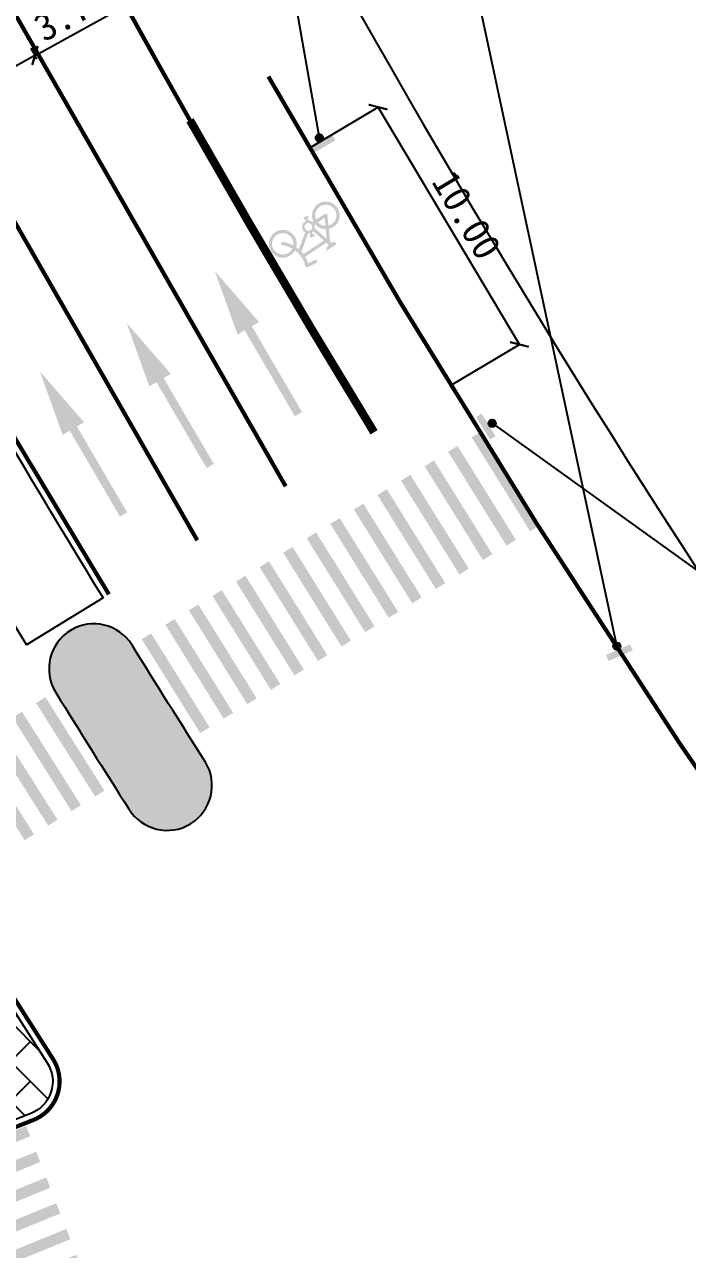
# Model space of a CAD drawing. Header units: millimetres. Extents: x 6299 to 195995, y 19522 to 226352.
# Drawn here: x 10243.74 to 10267.75, y 22416.53 to 22460.86 of the extents above; entities that cross this region are included whole.
import ezdxf

# ---------------------------------------------------------------- set-up
doc = ezdxf.new("R2010")
doc.units = ezdxf.units.MM
doc.linetypes.add('DASHDOT', pattern=[25.399999999999995, 12.7, -6.349999999999998, 0, -6.349999999999998])
doc.linetypes.add('JTSS01', pattern=[6, 2, -4])
for name, color, linetype in [('@-交通信号', 7, 'Continuous'), ('@-交通标志', 7, 'Continuous'), ('@-设计标注', 7, 'Continuous'), ('@-道路红线', 1, 'Continuous'), ('@-道路边线', 7, 'Continuous'), ('@-隔离岛', 3, 'Continuous'), ('@-隔离栏', 7, 'Continuous'), ('RD-中线', 1, 'DASHDOT'), ('交通标志', 7, 'Continuous')]:
    doc.layers.add(name, color=color, linetype=linetype)
doc.layers.add('@-道路标线', color=255, linetype='Continuous', lineweight=0)
doc.styles.add('--黑体', font='simhei.ttf')
doc.linetypes.add('FENCELINE1', pattern='A,6.349999999999998,-2.54,[133,ltypeshp.shx,S=2.54,R=0,X=-2.54,Y=0],-2.54,25.4', length=36.83)
doc.dimstyles.new('标志标注', dxfattribs={"dimtxt": 1, "dimasz": 0.5, "dimexe": 0, "dimexo": 0, "dimgap": 0.25, "dimtad": 1, "dimzin": 0, "dimdsep": 46, "dimtxsty": '--黑体', "dimblk": 'ARCHTICK', "dimcen": 0.09, "dimadec": 0, "dimazin": 0, "dimtfac": 1, "dimtix": 1, "dimtmove": 1, "dimatfit": 0, "dimfxl": 1, "dimtolj": 1, "dimtzin": 0, "dimarcsym": 0})

# ---------------------------------------------------------------- blocks, each defined once
blk = doc.blocks.new('*U1')
at = {"layer": '@-道路边线'}
h = blk.add_hatch(color=256, dxfattribs=at)
h.dxf.hatch_style = 1
h.paths.add_polyline_path([(0.2568675211793481, 4.02241179425151), (0.3165121215944333, 0.02285650377536733), (0.7164676506428495, 0.02882096381890603), (0.6568230502277643, 4.028376254295049)])
blk = doc.blocks.new('*U2')
at = {"layer": '@-道路标线', "color": 0, "linetype": 'ByBlock', "lineweight": -2, "transparency": 16777216, "rotation": 291.2738774972493}
for p in [(10239.96143875124, 22419.78153441119, 3.54891667e-08), (10240.32426516388, 22418.84967766561, 3.54891667e-08), (10240.68709157652, 22417.91782092002, 3.54891667e-08), (10241.04991798916, 22416.98596417444, 3.54891667e-08), (10241.4127444018, 22416.05410742885, 3.54891667e-08), (10241.77557081444, 22415.12225068327, 3.54891667e-08), (10242.13839722708, 22414.19039393768, 3.54891667e-08), (10242.50122363972, 22413.2585371921, 3.54891667e-08), (10242.86405005235, 22412.32668044651, 3.54891667e-08), (10243.22687646499, 22411.39482370093, 3.54891667e-08), (10243.58970287763, 22410.46296695535, 3.54891667e-08)]:
    blk.add_blockref('*U1', p, dxfattribs=at)
blk = doc.blocks.new('*U5')
at = {"layer": '@-道路边线'}
h = blk.add_hatch(color=256, dxfattribs=at)
h.dxf.hatch_style = 1
h.paths.add_polyline_path([(0.8445444810342022, -3.999214780758898), (0.812307190006391, 0.0006553117594236824), (0.4123201807533343, -0.002568417348151747), (0.4445574717811456, -4.002438509866474)])
blk = doc.blocks.new('*U6')
at = {"layer": '@-道路标线', "color": 0, "linetype": 'ByBlock', "lineweight": -2, "transparency": 16777216}
for p, rotation in [((10259.58182841497, 22445.70715544553, 3.54891667e-08), 31.43851589495767), ((10258.7286280484, 22445.1855721497, 3.54891667e-08), 31.43851589495767), ((10257.87542768183, 22444.66398885387, 3.54891667e-08), 31.43851589495767), ((10257.02222731527, 22444.14240555804, 3.54891667e-08), 31.43851589495767), ((10256.1690269487, 22443.62082226221, 3.54891667e-08), 31.43851589495191), ((10255.31582658213, 22443.09923896638, 3.54891667e-08), 31.43851589495191), ((10254.46262621557, 22442.57765567055, 3.54891667e-08), 31.43851589495191), ((10253.609425849, 22442.05607237471, 3.54891667e-08), 31.43851589495191), ((10252.75622548243, 22441.53448907888, 3.54891667e-08), 31.43851589495767), ((10251.90302511587, 22441.01290578305, 3.54891667e-08), 31.43851589495191), ((10251.0498247493, 22440.49132248722, 3.54891667e-08), 31.43851589495191), ((10250.19662438273, 22439.96973919139, 3.54891667e-08), 31.43851589495191), ((10249.34342401616, 22439.44815589556, 3.54891667e-08), 31.43851589495191), ((10248.4902236496, 22438.92657259973, 3.54891667e-08), 31.43851589495191), ((10247.63702328303, 22438.4049893039, 3.54891667e-08), 31.43851589495191)]:
    blk.add_blockref('*U5', p, dxfattribs=dict(at, rotation=rotation))
blk = doc.blocks.new('A$C4D5C2BD2')
at = {"layer": '@-交通信号', "linetype": 'ByBlock', "lineweight": -3}
h = blk.add_hatch(color=14, dxfattribs=at)
edge = h.paths.add_edge_path()
edge.add_line((0.981396496295929, 0.3103656233288348), (0.9047607928514481, 0.5335762156173587))
edge.add_line((0.9047607928514481, 0.5335762188769877), (0.000568583607673645, 0.2231366215273738))
edge.add_line((0.0005685761570930481, 0.2231366285122931), (0.07720427960157394, -7.396377623081207e-05))
edge.add_line((0.07720427960157394, -7.396703585982323e-05), (0.9813964888453484, 0.3103656303137541))
blk.add_hatch(color=14, dxfattribs=at).paths.add_polyline_path([(0.5572020175083134, 0.5146595514379442, 1), (0.2922885207311656, 0.5146595514379442, 1)])
at = {"layer": '@-交通信号', "color": 14}
blk.add_circle((0.4247452691197395, 0.5146595514379442, 363.6511633631799), 0.1324567483885739, dxfattribs=at)
blk = doc.blocks.new('A$C174B43BA')
at = {"layer": '交通标志', "linetype": 'ByBlock', "lineweight": -3}
for points in [[(0.6366147921982129, 0.3842561724922007, 1), (0.3717012954210651, 0.3842561724922007, 1)], [(0.955758185315062, -1.431443593e-06), (0.9610766889582008, 0.2359386311726439), (0.0053193263074718, 0.2574830817691236), (8.226643331e-07, 0.0215430191528867)]]:
    blk.add_hatch(color=14, dxfattribs=at).paths.add_polyline_path(points)
at = {"layer": '交通标志', "color": 14}
blk.add_circle((0.504158043809639, 0.3842561724922007), 0.1324567483885739, dxfattribs=at)
blk = doc.blocks.new('_ArchTick')
at = {"color": 0, "linetype": 'ByBlock', "const_width": 0.15}
blk.add_lwpolyline([(-0.5, -0.5), (0.5, 0.5)], dxfattribs=at)
blk = doc.blocks.new('*D30')
at = {"layer": '@-设计标注', "color": 0, "lineweight": -2, "ltscale": 1.5, "transparency": 16777216}
for p, q in [((10254.05384204395, 22456.39151576555), (10256.54322292921, 22457.87486481238)), ((10261.66207344305, 22449.28432528235), (10256.54322292921, 22457.87486481238)), ((10259.17269255778, 22447.80097623551), (10261.66207344305, 22449.28432528235))]:
    blk.add_line(p, q, dxfattribs=at)
at = {"layer": 'Defpoints', "color": 0, "ltscale": 1.5, "transparency": 16777216}
for p in [(10256.54322292921, 22457.87486481238), (10254.05384204395, 22456.39151576555, 3.54891667e-08), (10259.17269255778, 22447.80097623551, 3.54891667e-08)]:
    blk.add_point(p, dxfattribs=at)
at = {"layer": '@-设计标注', "color": 0, "lineweight": -2, "ltscale": 1.5, "transparency": 16777216, "xscale": 0.5, "yscale": 0.5, "zscale": 0.5}
for p, rotation in [((10256.54322292921, 22457.87486481238), 120.7894738371776), ((10261.66207344305, 22449.28432528235), 300.7894738371776)]:
    blk.add_blockref('_ArchTick', p, dxfattribs=dict(at, rotation=rotation))
at = {"layer": '@-设计标注', "color": 0, "ltscale": 1.5, "transparency": 16777216, "insert": (10259.75176479669, 22453.96638459462), "char_height": 1, "attachment_point": 5, "rotation": 300.7894738371776, "style": '--黑体'}
blk.add_mtext('\\A1;10.00', dxfattribs=at)
blk = doc.blocks.new('A$C3C3D2F93')
at = {"layer": '@-交通信号', "linetype": 'ByBlock', "lineweight": -3}
for points in [[(0.636612563422329, 0.3842590611756122, 1), (0.3716990666451812, 0.3842590611756122, 1)], [(0.9557559565391784, 1.4572398186e-06), (0.9610744601823172, 0.2359415198560555), (0.0053170975315879, 0.2574859704525352), (-1.4061115508e-06, 0.0215459078362983)]]:
    blk.add_hatch(color=14, dxfattribs=at).paths.add_polyline_path(points)
at = {"layer": '@-交通信号', "color": 14}
blk.add_circle((0.5041558150337551, 0.3842590611756122), 0.1324567483885739, dxfattribs=at)
blk = doc.blocks.new('*U49')
at = {"layer": '@-道路边线'}
h = blk.add_hatch(color=256, dxfattribs=at)
h.dxf.hatch_style = 1
h.paths.add_polyline_path([(0.8445444810342022, -3.999214780758898), (0.812307190006391, 0.0006553117594236824), (0.4123201807533343, -0.002568417348151747), (0.4445574717811456, -4.002438509866474)])
blk = doc.blocks.new('*U50')
at = {"layer": '@-道路标线', "color": 0, "linetype": 'ByBlock', "lineweight": -2, "transparency": 16777216, "rotation": 31.79996999081878}
for p in [(10243.81225732328, 22436.09214548, 3.54891667e-08), (10242.9623643543, 22435.56519012964, 3.54891667e-08), (10242.11247138531, 22435.03823477929, 3.54891667e-08), (10241.26257841633, 22434.51127942893, 3.54891667e-08), (10240.41268544734, 22433.98432407857, 3.54891667e-08), (10239.56279247836, 22433.45736872821, 3.54891667e-08), (10238.71289950937, 22432.93041337786, 3.54891667e-08)]:
    blk.add_blockref('*U49', p, dxfattribs=at)
blk = doc.blocks.new('*D55')
at = {"layer": '@-设计标注', "color": 0, "lineweight": -2, "ltscale": 1.5, "transparency": 16777216}
for p, q in [((10240.83732052307, 22457.93435315386), (10244.11986553644, 22459.74747152704)), ((10244.19492408655, 22459.61158240198), (10244.11986553644, 22459.74747152704)), ((10240.91237907318, 22457.79846402879), (10240.83732052307, 22457.93435315386))]:
    blk.add_line(p, q, dxfattribs=at)
at = {"layer": 'Defpoints', "color": 0, "ltscale": 1.5, "transparency": 16777216}
for p in [(10244.11986553644, 22459.74747152704), (10244.19492408655, 22459.61158240198, 3.54891667e-08), (10240.91237907318, 22457.79846402879, 3.54891667e-08)]:
    blk.add_point(p, dxfattribs=at)
at = {"layer": '@-设计标注', "color": 0, "lineweight": -2, "ltscale": 1.5, "transparency": 16777216, "xscale": 0.5, "yscale": 0.5, "zscale": 0.5}
for p, rotation in [((10244.11986553644, 22459.74747152704), 28.91412748577076), ((10240.83732052307, 22457.93435315386), 208.9141274857708)]:
    blk.add_blockref('_ArchTick', p, dxfattribs=dict(at, rotation=rotation))
at = {"layer": '@-设计标注', "color": 0, "ltscale": 1.5, "transparency": 16777216, "insert": (10242.11596935512, 22459.49742134313), "char_height": 1, "attachment_point": 5, "rotation": 28.914127485770763, "style": '--黑体'}
blk.add_mtext('\\A1;3.75', dxfattribs=at)
blk = doc.blocks.new('*D56')
at = {"layer": '@-设计标注', "color": 0, "lineweight": -2, "ltscale": 1.5, "transparency": 16777216}
for p, q in [((10247.25938206237, 22461.82006569766), (10247.41142479419, 22461.54405995652)), ((10244.12681976472, 22459.73467613865), (10247.41142479419, 22461.54405995652)), ((10243.9747770329, 22460.01068187978), (10244.12681976472, 22459.73467613865))]:
    blk.add_line(p, q, dxfattribs=at)
at = {"layer": 'Defpoints', "color": 0, "ltscale": 1.5, "transparency": 16777216}
for p in [(10247.25938206237, 22461.82006569766, 3.54891667e-08), (10247.41142479419, 22461.54405995652), (10243.9747770329, 22460.01068187978, 3.54891667e-08)]:
    blk.add_point(p, dxfattribs=at)
at = {"layer": '@-设计标注', "color": 0, "lineweight": -2, "ltscale": 1.5, "transparency": 16777216, "xscale": 0.5, "yscale": 0.5, "zscale": 0.5}
for p, rotation in [((10247.41142479419, 22461.54405995652), 28.84896246489142), ((10244.12681976472, 22459.73467613865), 208.8489624648914)]:
    blk.add_blockref('_ArchTick', p, dxfattribs=dict(at, rotation=rotation))
at = {"layer": '@-设计标注', "color": 0, "ltscale": 1.5, "transparency": 16777216, "insert": (10245.40724551588, 22461.29628905348), "char_height": 1, "attachment_point": 5, "rotation": 28.848962464891407, "style": '--黑体'}
blk.add_mtext('\\A1;3.75', dxfattribs=at)
blk = doc.blocks.new('A$C2DB36726')
at = {"layer": '@-交通信号', "color": 0}
for p, q in [((0.2707398048805771, 19.10640261614753), (0.9259002011531264, 19.10640261593107)), ((0.2707398048805771, 19.10640261614753), (0.2707398046186427, 18.35591820855552)), ((0.9253979073982918, 19.10640261590197), (0.2712420986790676, 19.10640261612934)), ((0.9253979073982918, 19.10640261590197), (0.2712420986790676, 19.10640261612934)), ((0.2712420986790676, 19.10640261612934), (0.2712420986790676, 19.10640261612934)), ((0.2712420986790676, 19.10640261612934), (0.2712420986790676, 19.10640261612934)), ((0.2712420986790676, 19.10640261612934), (0.2712420986790676, 19.10640261612934)), ((0.9259002011094708, 18.92063621809211), (0.2707398048369214, 18.92063621830857)), ((-0.1713245686696609, 18.187432142342), (-4.513443640476908, 18.15070427520186)), ((-0.3209045677649556, 18.30859194169352), (-0.9192245643789648, 18.24877299190848)), ((-0.9192245643789648, 18.24877299190848), (-0.9192245643935166, 18.18368659783846)), ((-0.3209045677649556, 18.30859194169352), (-0.1713245685823495, 18.30859194162804)), ((-0.1713245686114533, 18.32354994156594), (-0.0226563893957064, 18.32354994148591)), ((-0.1713245686114533, 18.32354994156594), (-0.1713245688588358, 17.57564994580025)), ((-0.0969904790108558, 18.32354994152592), (-0.0969904792582384, 17.57564994576023)), ((-0.0226563893957064, 18.32354994148591), (0.5983200027985732, 18.39205774797847)), ((-0.0226563893957064, 18.32354994148591), (-0.0226563896867447, 17.57564994576751)), ((0.5983200027985732, 18.39205774797847), (0.5983200024638791, 17.36515759836948)), ((-4.513443640593323, 17.74367269070717), (-0.1713245688006282, 17.71176774502237)), ((-0.919224564480828, 17.97338742789361), (-0.919224564509932, 17.92581245998372)), ((-0.919224564480828, 17.97338742789361), (-0.1713245687133167, 17.97338742760803)), ((-0.919224564509932, 17.92581245998372), (-0.1713245687133167, 17.92581245971087)), ((-0.9192245645681396, 17.65042689591973), (-0.9192245645390356, 17.71551328999158)), ((-0.3209045680123381, 17.59060794576908), (-0.9192245645681396, 17.65042689591973)), ((-0.3209045680123381, 17.59060794576908), (-0.171324568829732, 17.59060794569086)), ((-0.1713245688588358, 17.57564994580025), (-0.0226563896867447, 17.57564994576751)), ((0.271242098082439, 17.3651575985059), (-0.0226563896867447, 17.57564994576751)), ((0.271242098082439, 17.3651575985059), (0.5983200024638791, 17.36515759836948)), ((0.7613621964701452, 2.347801022608109), (0.2707397992198821, 2.347801022780913)), ((0.7593641026905971, 2.348681556273731), (0.2737369399110321, 2.348681556437441)), ((0.9229030548449372, 2.3486815562228), (0.2737369399110321, 2.348681556437441)), ((0.0299159998976393, 0.2393280113028595), (0.1809917992650298, 0.907442772973809)), ((0.2707397987396689, 0.907442772957438), (0.1809917992650298, 0.907442772973809)), ((0.574532512924634, 0.9074427728555748), (0.5745325126481476, 0.0897480119783723)), ((0.574532512924634, 0.9074427728555748), (0.6221074808272534, 0.9074427728428418)), ((0.6221074808272534, 0.9074427728428418), (0.6221074806089746, 0.0897480119328975)), ((0.9259001950122184, 0.9074427727409784), (1.015648194545065, 0.9074427726773135)), ((1.166723993461346, 0.2393280109045008), (1.015648194545065, 0.9074427726773135)), ((4.36557e-11, 0.0897480121329864), (1.196639993213466, 0.0897480117782834)), ((4.36557e-11, 0.0897480121329864), (0, 0)), ((0, 0), (1.196639993213466, -4.129106e-10)), ((0.0299159998976393, 0.2393280113028595), (0.0299159998685354, 0.0897480121311674)), ((1.166723993461346, 0.2393280109045008), (1.166723993388586, 0.0897480117801024)), ((1.196639993213466, 0.0897480117782834), (1.196639993213466, -4.129106e-10))]:
    blk.add_line(p, q, dxfattribs=at)
at = {"layer": '@-交通信号', "color": 7}
for p, q in [((0.9259002011531264, 19.10640261593107), (0.9259001947939396, 0.0897480118292151)), ((0.2707398042985005, 17.36551734515706), (0.2707397984631825, 0.0897480120820547))]:
    blk.add_line(p, q, dxfattribs=at)
at = {"layer": '@-交通信号'}
for p, q in [((-12.1218710076937, 18.12840390377459), (-15.8343094830343, 18.11798026906035)), ((-15.83430948319437, 17.77209954725003), (-12.12187100781011, 17.76304469104434)), ((-4.513443640476908, 18.15070427520186), (-12.1218710076937, 18.12840390377459)), ((-12.12187100781011, 17.76304469104434), (-4.513443640593323, 17.74367269070717))]:
    blk.add_line(p, q, dxfattribs=at)
blk.add_lwpolyline([(-15.8343094830343, 18.11798026906035), (-15.83430948319437, 17.77209954725003)], dxfattribs=at)
at = {"layer": '@-交通信号', "color": 7, "const_width": 0.5983199966045227}
blk.add_lwpolyline([(0.9259001963218906, 4.741081008987748), (0.2707398000493413, 4.741081009204208)], dxfattribs=at)
at = {"layer": '@-交通信号', "color": 0, "const_width": 0.5983199966045227}
for points in [[(0.9259001959435408, 3.544441015752454), (0.2707397996564396, 3.544441015970733)], [(0.9259001955069834, 2.347801022577186), (0.270739799234434, 2.347801022793646)], [(0.9259001951286336, 1.151161029341892), (0.2707397988415323, 1.151161029558352)]]:
    blk.add_lwpolyline(points, dxfattribs=at)

msp = doc.modelspace()

# ---------------------------------------------------------------- hatches: boundary and pattern name
at = {"layer": '@-道路标线'}
h = msp.add_hatch(color=7, dxfattribs=at)
edge = h.paths.add_edge_path()
edge.add_line((10254.80709589628, 22453.00130075464), (10254.8510757167, 22452.96291738168))
edge.add_ellipse((10255.10572002415, 22452.58392207122), major_axis=(0.09257054927739362, -0.4471134569741986), ratio=0.9999805706952836, start_angle=200.1195756284293, end_angle=202.1999952957983, ccw=False)
edge.add_ellipse((10254.93084513335, 22452.83676814224), major_axis=(-0.1472080141115049, -0.03047800622364774), ratio=0.9999999506772708, start_angle=219.8589830386828, end_angle=284.2785924977287, ccw=False)
edge.add_ellipse((10254.99065217504, 22452.9280229387), major_axis=(-0.0419419460765405, -0.008683677320613934), ratio=0.9999998303205472, start_angle=113.18325781182659, end_angle=206.501347011118, ccw=False)
edge.add_line((10255.01514607238, 22452.89288632277), (10254.68516805323, 22452.67322368751))
edge.add_ellipse((10254.70746545522, 22452.70841277083), major_axis=(-0.04079353306317877, -0.008445909430191599), ratio=0.9999998508462595, start_angle=310.81329457208363, end_angle=405.9425271505703, ccw=False)
edge.add_ellipse((10255.10572002415, 22452.58392207122), major_axis=(-0.4471149575778773, -0.09257085996298034), ratio=0.999999995276094, start_angle=307.0992444217952, end_angle=329.14455822133897, ccw=False)
edge.add_line((10254.76218762584, 22452.88469884027), (10254.66858738952, 22452.96638841915))
edge.add_line((10254.6685873887, 22452.9663884187), (10253.9058859782, 22452.4586667094))
edge.add_ellipse((10252.90813361626, 22451.83101992025), major_axis=(0.2389805247082176, -1.154270006885366), ratio=0.9999997747193812, start_angle=102.93400800517048, end_angle=110.4751074252666, ccw=False)
edge.add_line((10253.97962710409, 22452.32229578132), (10254.00455163347, 22452.21593386106))
edge.add_line((10254.00455163268, 22452.2159338606), (10254.25510706873, 22452.34237368628))
edge.add_ellipse((10254.28154803217, 22452.28997780034), major_axis=(0.01189874275326157, -0.05747063237267292), ratio=0.9999999969862579, start_angle=15.0799806736444, end_angle=195.0799806736443, ccw=False)
edge.add_line((10254.30798899528, 22452.23758191311), (10253.99627121, 22452.08027723101))
edge.add_ellipse((10253.96442280184, 22452.12994431312), major_axis=(0.01196194174317611, -0.05777588192642982), ratio=0.9999999565071804, start_angle=-94.40099306387123, end_angle=20.972252427922285, ccw=False)
edge.add_line((10253.9058993639, 22452.12245115243), (10253.86809834109, 22452.2837616701))
edge.add_ellipse((10252.90813361626, 22451.83101992025), major_axis=(-1.039328459422805, -0.2151829806678082), ratio=0.9999999809832021, start_angle=193.5523853715453, end_angle=221.8935450160579)
edge.add_ellipse((10253.09541579127, 22452.92649541988), major_axis=(-0.4937071657585528, -0.1022173294128603), ratio=0.9999999808311439, start_angle=-98.18991527179861, end_angle=139.7104712913849, ccw=False)
edge.add_ellipse((10253.09541579127, 22452.92649541988), major_axis=(-0.493707164314774, -0.10221732911394), ratio=0.9999999833191034, start_angle=153.487581228541, end_angle=261.8100847081013, ccw=False)
edge.add_ellipse((10252.90813361626, 22451.83101992025), major_axis=(-1.154269799223606, -0.2389804817138436), ratio=0.9999999987140331, start_angle=217.7231741279261, end_angle=223.3859971820988, ccw=False)
edge.add_line((10253.67491392692, 22452.72628424636), (10253.90585487184, 22453.33766393575))
edge.add_ellipse((10254.02362147092, 22453.53662507383), major_axis=(-0.226400807330488, -0.04687411386197217), ratio=0.9999999485642296, start_angle=280.9424230675123, end_angle=407.6811191826454, ccw=False)
edge.add_line((10253.93462364742, 22453.75001178798), (10253.91202283694, 22453.81919074392))
edge.add_line((10253.91202283529, 22453.819190743), (10253.8695590146, 22453.80693525082))
edge.add_line((10253.86955901588, 22453.80693525049), (10253.84579805423, 22453.88926415248))
edge.add_line((10253.84579805505, 22453.88926415293), (10254.01023872485, 22453.93672341465))
edge.add_line((10254.01023872486, 22453.93672341465), (10254.03399968604, 22453.85439451348))
edge.add_line((10254.03399968604, 22453.85439451348), (10253.99440160192, 22453.84296609838))
edge.add_line((10253.99440160102, 22453.8429661), (10254.01896479126, 22453.76778047669))
edge.add_ellipse((10254.02362147092, 22453.53662507383), major_axis=(0.04687411199511499, -0.226400798313614), ratio=0.9999998710940378, start_angle=156.077858777343, end_angle=169.4568067655877, ccw=False)
edge.add_line((10254.07257832067, 22453.76258465262), (10254.10230724173, 22453.75402575365))
edge.add_ellipse((10254.02362147092, 22453.53662507383), major_axis=(-0.2264008050113976, -0.04687411338182684), ratio=0.99999997824153, start_angle=219.2364363992578, end_angle=238.4055656186149, ccw=False)
edge.add_line((10254.16932958784, 22453.71613454696), (10254.20240505566, 22453.73815251121))
edge.add_ellipse((10254.65368124159, 22453.95509021152), major_axis=(0.1015146259298053, -0.4903131253646149), ratio=0.999999957172602, start_angle=251.5529690226818, end_angle=283.97727336007733, ccw=False)
edge.add_line((10254.15644004494, 22454.0139404671), (10254.18596616274, 22454.13384914191))
edge.add_ellipse((10254.65368124159, 22453.95509021152), major_axis=(-0.4903131042510498, -0.1015146215584446), ratio=0.9999999765459381, start_angle=90.72597712170881, end_angle=327.3860601384187, ccw=False)
edge.add_line((10254.76140015135, 22453.46610270342), (10254.80709589727, 22453.00130075092))
edge = h.paths.add_edge_path(flags=16)
edge.add_line((10254.57693062882, 22453.04638182437), (10254.194125498, 22453.38047488181))
edge.add_ellipse((10254.02362147092, 22453.53662507383), major_axis=(-0.2264011226888161, -0.04687417915388686), ratio=0.9999989921065656, start_angle=113.33312174311399, end_angle=125.81877227170509, ccw=False)
edge.add_line((10254.1563341814, 22453.34730565841), (10254.18097830434, 22453.2718723056))
edge.add_line((10254.18097830524, 22453.27187230399), (10254.22609027298, 22453.2883266111))
edge.add_line((10254.22609027219, 22453.28832661063), (10254.25545266598, 22453.20782517496))
edge.add_line((10254.2554526668, 22453.20782517543), (10254.08194435342, 22453.14453910218))
edge.add_line((10254.08194435425, 22453.14453910262), (10254.05258195827, 22453.22504054027))
edge.add_line((10254.052581957, 22453.22504054063), (10254.10043036762, 22453.24249295053))
edge.add_line((10254.1004303676, 22453.24249295054), (10254.07777033449, 22453.31185318301))
edge.add_ellipse((10254.02362147092, 22453.53662507383), major_axis=(0.04687411195052544, -0.2264007980982473), ratio=0.9999996316774112, start_angle=-12.801403836924408, end_angle=1.8475263374838278, ccw=False)
edge.add_line((10254.01916632833, 22453.3054656999), (10253.76712538642, 22452.63822708143))
edge.add_ellipse((10252.90813361626, 22451.83101992025), major_axis=(-1.1542697129508, -0.238980463851887), ratio=0.9999999651228509, start_angle=206.1845881327514, end_angle=211.5225778991242, ccw=False)
edge.add_line((10253.83849524923, 22452.55481374187), (10254.57693063042, 22453.04638182528))
edge = h.paths.add_edge_path(flags=16)
edge.add_line((10254.68253975049, 22453.11000708942), (10254.64868134427, 22453.45440353426))
edge.add_ellipse((10254.65368124159, 22453.95509021152), major_axis=(-0.4903131073710255, -0.1015146222044057), ratio=0.9999999682488206, start_angle=387.44292668244736, end_angle=437.7305866839091, ccw=False)
edge.add_line((10254.265327409, 22453.63903093876), (10254.23874600688, 22453.62133599614))
edge.add_ellipse((10254.02362147092, 22453.53662507383), major_axis=(0.04687411842584575, -0.2264008293738835), ratio=0.9999998818253548, start_angle=66.12125378608778, end_angle=99.79606636223912, ccw=False)
edge.add_line((10254.24961806478, 22453.48783935436), (10254.68253975048, 22453.11000708944))
edge = h.paths.add_edge_path(flags=16)
edge.add_line((10254.07124621834, 22453.66820735276), (10254.05325271807, 22453.67338764824))
edge.add_ellipse((10254.02362147092, 22453.53662507383), major_axis=(-0.04027682432017274, -0.1340141432526857), ratio=0.9999982862807512, start_angle=184.5028513073123, end_angle=536.8305418411982)
edge = h.paths.add_edge_path(flags=16)
edge.add_ellipse((10253.09541579127, 22452.92649541988), major_axis=(-0.3787658993690086, -0.07841984356592156), ratio=0.9999999827594351, start_angle=158.9141864051265, end_angle=261.729474163011)
edge.add_ellipse((10253.09541579127, 22452.92649541988), major_axis=(-0.3787659036487809, -0.07841984445200743), ratio=0.9999999726421697, start_angle=261.7294742455286, end_angle=501.1211886144014)
edge.add_ellipse((10252.90813361626, 22451.83101992025), major_axis=(-1.039328464621428, -0.2151829817441339), ratio=0.9999999693913519, start_angle=228.2603932092995, end_angle=249.2839976678984)
edge.add_ellipse((10253.08414391838, 22452.93716407232), major_axis=(-0.05747227453829475, -0.01189908274788987), ratio=0.9999984609880854, start_angle=249.7117148502653, end_angle=428.8563375229205, ccw=False)
edge.add_ellipse((10252.90813361626, 22451.83101992025), major_axis=(-1.154269734641835, -0.2389804683428076), ratio=0.9999999672635289, start_angle=229.4454243372494, end_angle=249.28399770017649, ccw=False)
edge = h.paths.add_edge_path(flags=16)
edge.add_line((10254.63710876807, 22453.57211590811), (10254.60809747801, 22453.86720909816))
edge.add_line((10254.60809747719, 22453.8672090977), (10254.36362596422, 22453.70446716994))
edge.add_ellipse((10254.65368124159, 22453.95509021152), major_axis=(-0.3753718373886483, -0.0777171356136052), ratio=0.9999999719880538, start_angle=29.13147224983823, end_angle=75.82490958884358)
edge = h.paths.add_edge_path(flags=16)
edge.add_ellipse((10254.65368124159, 22453.95509021152), major_axis=(-0.3753718433581031, -0.07771713684952335), ratio=0.9999999542659418, start_angle=92.82568757028405, end_angle=327.3860593604895)
edge.add_line((10254.29560989977, 22454.09194372342), (10254.27300542764, 22454.00014453909))
edge.add_ellipse((10254.65368124159, 22453.95509021152), major_axis=(-0.3753718417336541, -0.07771713651319682), ratio=0.9999999059556514, start_angle=341.5529669549778, end_angle=371.5106501264239)
edge.add_line((10254.30136747442, 22453.80403067689), (10254.60659440254, 22454.00721679272))
edge.add_ellipse((10254.6474734478, 22453.95587588843), major_axis=(0.01330538925600343, -0.06426470009173701), ratio=0.9999999181052606, start_angle=79.8263932664151, end_angle=206.8305000872452, ccw=False)
edge.add_line((10254.71307786257, 22453.95762091619), (10254.74980879692, 22453.58400605308))
at = {"layer": '@-道路标线', "linetype": 'Continuous'}
for points in [[(10253.66195133171, 22446.76096271466), (10253.79144652689, 22446.83666604145), (10251.97456645775, 22449.94455064384), (10252.23355683765, 22450.0959573262), (10250.6338178725, 22451.94077039822), (10251.45658568567, 22449.64173730234), (10251.71557606924, 22449.79314397946), (10253.53245613997, 22446.68525937936)], [(10250.46787999656, 22444.88643753731), (10250.59737519174, 22444.9621408641), (10248.7804951226, 22448.07002546648), (10249.0394855025, 22448.22143214885), (10247.43974653735, 22450.06624522087), (10248.26251435052, 22447.76721212499), (10248.52150473409, 22447.91861880211), (10250.33838480482, 22444.81073420201)], [(10247.32964533852, 22443.13144968088), (10247.4591405337, 22443.20715300768), (10245.64226046456, 22446.31503761006), (10245.90125084446, 22446.46644429242), (10244.30151187932, 22448.31125736445), (10245.12427969248, 22446.01222426857), (10245.38327007605, 22446.16363094569), (10247.20015014679, 22443.05574634558)]]:
    msp.add_hatch(color=7, dxfattribs=at).paths.add_polyline_path(points)
at = {"layer": '@-隔离岛', "ltscale": 1.5}
h = msp.add_hatch(dxfattribs=at)
h.set_pattern_fill('ANGLE', color=30, scale=0.05, angle=-1.657603322228978e-09)
h.set_pattern_definition([(359.9999999983424, (0, 0), (1.01040245059636e-11, 0.3492500000000001), [0.254, -0.09525]), (90, (0, 0), (-0.3492500000000001, 1.010404589135832e-11), [0.254, -0.09525])])
h.paths.add_polyline_path([(10247.6370232831, 22438.40498930379, 0.9931919757955322), (10244.86268245831, 22436.71234637451, 0.003415638961855011), (10244.87424550748, 22436.69339386017, 0.003028111028408421), (10247.52155284856, 22432.47748004755, 1.000000000001856), (10250.29520346727, 22434.17244284499, -0.003064428996298988)])
h.paths.add_polyline_path([(10268.50516947154, 22405.8283975159, 0.4682489461352531), (10268.1783223265, 22404.32704672019, 0.002474557492085645), (10270.62123674221, 22401.0833376718, 0.470320483814975), (10272.16304765713, 22401.08297191289, -0.003662389497559731)])
h.paths.add_polyline_path([(10269.75682099172, 22405.55591041526, 0.3621668212344237), (10268.50516947155, 22405.82839751589, 0.003662389497542548), (10272.16304765712, 22401.0829719129, 0.3602476616660745), (10272.16335048524, 22402.35950598794, -0.00245013598587075)])
h.paths.add_polyline_path([(10250.2094371014, 22409.93737254282, 0.4903143948210339), (10248.84969075673, 22410.74427394829), (10244.19929976905, 22408.90746593936, 0.4903143948207893), (10243.75795742884, 22407.38917185101)])
h.paths.add_polyline_path([(10249.58441396031, 22408.88411755322, 0.3419987131235331), (10250.2094371014, 22409.93737254282), (10243.75795742884, 22407.38917185101, 0.3419987131243328), (10244.93402297263, 22407.04730954428)])
h = msp.add_hatch(dxfattribs=at)
h.set_pattern_fill('AR-HBONE', color=30, scale=0.009999999999999995, angle=-1.657603322228978e-09, style=0)
h.set_pattern_definition([(44.9999999983424, (0, 0), (4.156886499111827e-11, 1.436840979371064), [3.047999999999999, -1.015999999999999]), (134.9999999983424, (0.718420000020784, 0.7184199999792152), (4.156886499111827e-11, 1.436840979371064), [3.047999999999999, -1.015999999999999])])
h.paths.add_polyline_path([(10238.25952275814, 22433.17625116443), (10236.57218044713, 22433.11095361087, -0.09583118636357578), (10234.92878069883, 22422.41108388465), (10238.76686206108, 22419.39511204034), (10243.97403741925, 22421.45183833005, 0.4715414415269558), (10244.56864932372, 22423.28672786633)])

# ---------------------------------------------------------------- linework, layer by layer
at = {"layer": '@-交通信号', "linetype": 'Continuous'}
msp.add_line((10265.16720318866, 22438.49886333763, 3.54891667e-08), (10254.55838940963, 22488.06485391343, 3.54891667e-08), dxfattribs=at)
at = {"layer": '@-交通信号', "linetype": 'Continuous', "lineweight": -3}
msp.add_line((10260.67313249086, 22446.43049867642), (10270.34473233384, 22439.47837872846, 31.0774134396799), dxfattribs=at)
at = {"layer": '@-交通标志', "linetype": 'Continuous'}
msp.add_line((10254.41923447669, 22456.763411116), (10251.92265753517, 22470.99484830871, -646.5399999999997), dxfattribs=at)
at = {"layer": '@-道路标线', "color": 7, "linetype": 'JTSS01', "const_width": 0.15, "elevation": 3.54891667e-08, "flags": 128}
for points in [[(10221.89167444619, 22507.05435728042, 0.04400004234133717), (10253.19966602407, 22444.15090378273, 0.04400004234133717)], [(10218.64287676037, 22505.06903469582, 0.04358673134513203), (10249.99983486246, 22442.19550065837, 0.04358673134513203)]]:
    msp.add_lwpolyline(points, format="xyb", dxfattribs=at)
at = {"layer": '@-道路标线', "color": 7, "linetype": 'JTSS01', "ltscale": 0.5, "const_width": 0.15, "elevation": 3.54891667e-08, "flags": 128}
msp.add_lwpolyline([(10246.13720720285, 22463.86940206986, 0.004672108038798098), (10249.7350177683, 22457.39702202097)], format="xyb", dxfattribs=at)
at = {"layer": '@-道路标线', "color": 7, "linetype": 'Continuous', "const_width": 0.15, "elevation": 3.54891667e-08, "flags": 128}
for points in [[(10252.57409004089, 22458.97907816414, 0.01802994045157747), (10267.4516164275, 22434.86545991805)], [(10252.57419673089, 22458.97889041496, 0.0180298030369445), (10267.4516164275, 22434.86545991803)], [(10236.76972326913, 22457.5493971149, 0.01227512907575237), (10246.79999710988, 22440.24010838836, 0.01227512907575237)], [(10249.7350177683, 22457.39702202097, 0.008272425293937213), (10256.39949888739, 22446.10630423078)], [(10267.4516164275, 22434.86545991804, 0.02050105828602319), (10286.42677678177, 22408.83292085216)]]:
    msp.add_lwpolyline(points, format="xyb", dxfattribs=at)
at = {"layer": '@-道路标线', "color": 7, "linetype": 'Continuous', "elevation": 3.54891667e-08, "flags": 128}
msp.add_lwpolyline([(10236.26228461343, 22434.14940953481, 0.15, 0.15, -0.7641756950440803), (10237.62609249587, 22434.63397775699, 0.15, 0.15, 0), (10244.77941210506, 22423.4211862242, 0.15, 0.15, -0.4715414415273406), (10244.0658778197, 22421.21931878067, 0.15, 0.15, 0), (10233.65152710336, 22417.10586620125, 0.15, 0.15, -0.7059665868730692), (10232.72214791046, 22418.170807112, 0.15, 0.15, 0.1480036507007766), (10236.26229693532, 22434.14924713687, 0, 0, 0)], format="xyseb", dxfattribs=at)
at = {"layer": '@-道路红线', "elevation": 3.54891667e-08}
for points in [[(10234.95064860319, 22504.08654489187, 0.04894542249225877), (10270.77790403059, 22437.087128386, 0.04894542249225877)], [(10234.95064860319, 22504.08654489187, 0.04894542249224819), (10270.77790403058, 22437.08712838601, 0.04894542249224819)]]:
    msp.add_lwpolyline(points, format="xyb", dxfattribs=at)
at = {"layer": '@-隔离岛', "linetype": 'Continuous', "elevation": 3.54891667e-08, "flags": 128}
for points in [[(10236.55615646596, 22457.41888760379, 0.01226760046667407), (10246.58667824758, 22440.10974294292, 0.01226760046667407)], [(10233.77981516865, 22455.72228054692, 0.01217054127478299), (10243.81351434869, 22438.41502268982, 0.01217054127478299)]]:
    msp.add_lwpolyline(points, format="xyb", dxfattribs=at)
msp.add_lwpolyline([(10246.58667824758, 22440.10974294292), (10243.81351434869, 22438.41502268982)], dxfattribs=at)
at = {"layer": '@-隔离栏', "color": 4, "linetype": 'FENCELINE1', "ltscale": 0.1, "const_width": 0.2999999999999997, "elevation": 3.54891667e-08, "flags": 128}
msp.add_lwpolyline([(10249.7350177683, 22457.39702202097, 0.008272425293937213), (10256.39949888739, 22446.10630423078)], format="xyb", dxfattribs=at)
at = {"layer": 'RD-中线', "color": 32, "linetype": 'Continuous', "true_color": 0xcd6928, "elevation": 3.54891667e-08}
msp.add_lwpolyline([(10247.63702328303, 22438.4049893039, 0.9931919757570685), (10244.86268245831, 22436.71234637451, 0.003415638960460806), (10244.87424550748, 22436.69339386018, 0.003028111028415764), (10247.52155284856, 22432.47748004755, 0.9999999999999997), (10250.29520346709, 22434.17244284527, -0.003064428996173411)], format="xyb", close=True, dxfattribs=at)
at = {"layer": 'RD-中线', "color": 3, "linetype": 'Continuous', "elevation": 3.54891667e-08}
msp.add_lwpolyline([(10236.51157013701, 22434.16829677208, -0.7606833361549175), (10237.41823927289, 22434.49495868141), (10244.56864932372, 22423.28672786633, -0.4715414415262322), (10243.97403741925, 22421.45183833005), (10233.55968670291, 22417.33838575063, -0.7059665868732803), (10232.94010057431, 22418.04834635781, 0.1480036507007832), (10236.51157835161, 22434.16818850678, 0.1480036507007832)], format="xyb", dxfattribs=at)

# ---------------------------------------------------------------- block references
at = {"layer": '@-交通信号'}
for name, p, rotation in [('A$C2DB36726', (10276.83885759462, 22428.69773307139, 3.54891667e-08), 310.2779145729189), ('A$C3C3D2F93', (10264.90068724631, 22437.80615319959, 3.54891667e-08), 25.26997804120209)]:
    msp.add_blockref(name, p, dxfattribs=dict(at, rotation=rotation))
at = {"layer": '@-交通信号', "linetype": 'Continuous', "ltscale": 2, "rotation": 282.785258299612}
msp.add_blockref('A$C4D5C2BD2', (10260.07723813654, 22446.73082002805, -363.6511633631799), dxfattribs=at)
at = {"layer": '@-交通标志', "rotation": 31.72083200535704}
msp.add_blockref('A$C174B43BA', (10254.19242213921, 22456.17147843201), dxfattribs=at)
at = {"layer": '@-道路标线'}
for name in ['*U6', '*U50', '*U2']:
    msp.add_blockref(name, (0, 0), dxfattribs=at)

# ---------------------------------------------------------------- dimensions: what is measured, and where the dimension line sits
at = {"layer": '@-设计标注', "ltscale": 1.5}
for p1, p2, distance, picture, middle in [((10243.9747770329, 22460.01068187979, 7.09783334e-08), (10247.25938206237, 22461.82006569766, 7.09783334e-08), -0.3151129344245428, '*D56', (10245.40724551588, 22461.29628905348, 3.54891667e-08)), ((10240.91237907318, 22457.79846402879, 7.09783334e-08), (10244.19492408655, 22459.61158240198, 7.09783334e-08), 0.15524058829523057, '*D55', (10242.11596935512, 22459.49742134313, 3.54891667e-08)), ((10259.17269255778, 22447.80097623551, 3.54891667e-08), (10254.05384204395, 22456.39151576555, 3.54891667e-08), -2.897816693068448, '*D30', (10259.75176479669, 22453.96638459462))]:
    dim = msp.add_aligned_dim(p1=p1, p2=p2, distance=distance, dimstyle='标志标注', dxfattribs=at)
    dim.commit()
    dim.dimension.update_dxf_attribs({"geometry": picture, "text_midpoint": middle})

doc.saveas('drawing.dxf')
